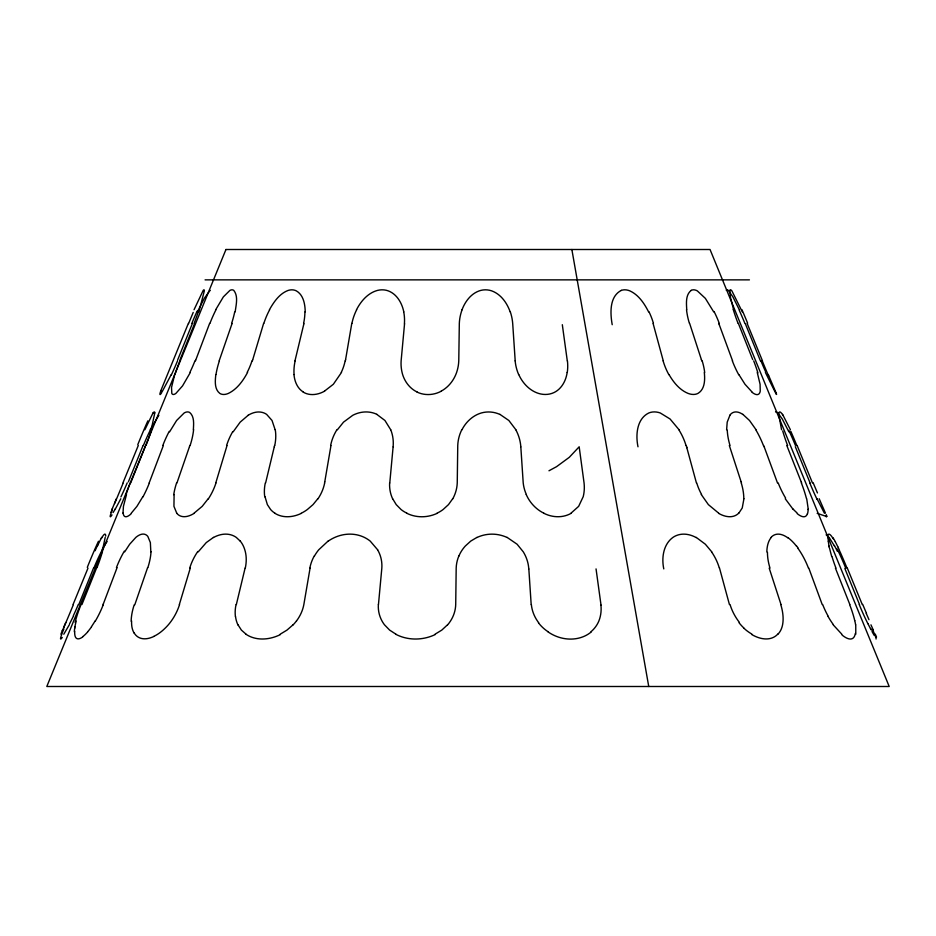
<?xml version="1.0" encoding="UTF-8"?>
<svg xmlns="http://www.w3.org/2000/svg" width="936" height="936" viewBox="0 0 936 936"><rect width="100%" height="100%" fill="white"/><g stroke="black" fill="none" stroke-linecap="round" stroke-linejoin="round"><path stroke-width="1.4" d="M150.825 551.842L150.368 542.587L147.853 536.468A28.197 12.367 -68.9 0 0 135.884 537.369L129.671 544.237L124.687 551.842M743.933 498.748L742.236 507.991L738.808 513.197M389.774 482.976L393.097 446.975M404.563 323.4L404.469 324.698M378.46 604.562L381.829 568.129A38.271 34.48 -28.9 0 0 377.617 549.83M193.366 429.741C193.635 424.043 194.571 416.614 189.715 412.495A20.627 9.009 -68.9 0 0 184.193 412.951L176.611 420.486L169.603 431.824M393.12 446.8L393.214 445.501A43.372 39.078 -28.9 0 0 390.721 429.729M404.446 324.874L401.123 360.875A46.11 41.558 -28.9 0 0 402.632 374.564C404.937 381.982 410.05 388.686 417.175 392.02M105.206 537.393L102.141 551.842M215.83 374.552C215.151 380.823 214.227 389.048 219.831 393.412A21.154 11.653 -58.8 0 0 228.302 393.448C237.112 389.2 243.056 380.812 247.572 372.423M174.108 494.524L173.944 506.353L176.752 513.197M74.798 628.454L75.079 626.699M324.827 481.502L330.981 445.501M345.63 359.401L351.784 323.4M345.606 359.576L345.361 360.875M324.769 481.818L324.558 482.976M567.146 372.423C565.964 381.303 560.781 390.464 551.877 393.412A20.861 18.194 27.5 0 1 538.551 393.424C529.519 390.558 522.557 383.07 518.766 374.552M235.182 311.852C236.024 304.972 238.504 296.349 233.789 290.394A14.707 6.388 -68.2 0 0 229.917 290.394L223.365 296.876L215.701 309.722M855.797 634.222L855.738 624.827M310.073 568.129L303.849 604.562A35.72 30.069 -45.4 0 1 296.525 620.907M265.602 482.976L274.236 446.975M274.576 445.501L274.283 446.8M294.969 360.875L303.615 324.874M303.954 323.4L303.65 324.698M729.951 290.394L730.349 296.876L733.59 309.722M236.34 604.562L245.092 568.129M151.211 429.741L154.768 412.963M252.825 359.401L263.624 323.4M252.697 359.845L252.369 360.875M174.704 374.552L171.534 387.41L171.803 393.412A20.229 5.464 -63.3 0 0 175.851 393.459L182.555 385.889L190.359 372.423M126.512 494.524L123.435 506.353L122.99 513.197M190.277 568.129L179.338 604.562M227.038 445.501L215.771 482.976M147.619 567.602L134.772 604.82M176.927 482.976L189.364 446.975M189.868 445.501L189.47 446.671M219.153 360.875L231.601 324.874M232.105 323.4L231.754 324.441M198.888 311.852L204.34 290.862A17.608 1.989 -70.9 0 0 203.217 290.382L194.044 309.722M160.664 391.096L188.358 323.4M60.91 634.222L62.49 630.103M195.823 359.845L209.629 323.4M103.393 603.79L117.105 567.602M103.346 603.919L102.89 605.077M195.671 360.231L195.425 360.875M163.367 445.501L149.152 482.976M96.724 567.602L81.912 604.562M130.666 482.976L145.373 446.285M111.969 509.512L116.38 498.748M179.607 360.875L194.22 324.441M128.396 481.818L143.068 445.501M177.688 359.845L192.418 323.4M462.056 309.722C465.262 301.135 471.615 292.839 480.823 290.394A18.03 17.023 10.9 0 1 491.681 290.862C500.912 294.185 506.984 302.925 510.167 311.852M93.506 568.129L78.788 604.562M73.055 604.562L87.996 568.129M122.92 482.976L138.282 445.501M144.869 429.741L153.013 412.963M97.391 545.992L101.65 537.393M197.414 311.852L204.259 298.385L209.734 290.862A19.551 4.984 -70.8 0 1 210.331 290.406M171.265 374.552L161.975 392.02M120.814 498.748L115.069 509.512M150.169 429.741L158.874 415.291M341.511 372.423L333.356 384.251L324.535 391.096M356.511 309.722C360.922 301.158 367.906 292.98 377.536 290.394A19.598 17.585 -43.8 0 1 388.218 290.862C396.958 294.126 402 303.124 403.79 311.852M101.989 549.806L104.118 545.992M69.287 624.827L63.788 634.222M142.857 496.653L136.937 506.353L131.262 513.197M461.974 429.741C465.952 421.96 472.855 415.432 481.361 412.963A25.635 24.207 11.5 0 1 499.882 414.426M269.439 309.722C273.874 301.918 279.454 293.611 288.241 290.394A18.252 12.94 -62.7 0 1 296.338 290.874C303.521 294.992 305.077 304.258 305.218 311.852M95.238 620.849L91.471 626.699M233.158 431.824L240.178 422.136L248.169 415.291M452.685 498.748L448.496 504.598L443.126 509.512A33.099 29.812 -13.5 0 1 436.948 513.244M729.916 415.291L727.202 422.136L726.628 429.741M337.416 429.741L343.524 422.136L352.778 415.291A28.15 25.307 -43.8 0 1 376.834 414.32M208.19 498.748L202.199 506.353L194.044 513.197M198.245 551.842L206.271 542.587L213.478 537.393M317.819 498.748L313.034 504.598L307.359 509.512A33.801 26.688 -46.2 0 1 301.193 513.267M447.49 624.827L441.792 630.103L435.006 634.222M293.026 624.827L286.978 630.103L280.168 634.222M328.091 541.078L318.72 549.806A39.125 33.579 -44 0 0 314.449 556.031M691.224 290.394C685.444 294.758 686.392 303.311 686.743 309.722M570.995 513.197L578.647 506.353L583.222 496.653A44.495 38.762 39.4 0 0 584.064 482.976L579.173 446.8L569.264 457.341L556.569 466.666L548.976 470.773M441.265 391.096C448.566 387.153 453.937 380.191 456.628 372.423A47.245 43.618 -6.4 0 0 458.769 360.875L459.319 323.4A51.784 47.888 -4.3 0 1 462.08 309.734M476.962 537.393L470.773 541.078L465.356 545.992A39.289 36.633 2.7 0 0 461.015 551.83A39.64 36.832 0.4 0 0 458.886 556.054M621.34 290.394C609.242 296.478 610.202 313.443 612.214 324.698M205.078 279.864L749.443 279.864M817.163 513.337L826.675 516.532M499.918 414.367L508.856 420.486L515.865 429.741M507.125 537.393L517.105 544.237L523.282 551.842A40.248 36.75 21.3 0 1 528.7 567.871L528.828 568.901M376.81 414.367L384.942 420.486L390.698 429.741M543.851 513.197C536 509.324 529.706 502.538 526.219 494.524M395.975 634.222L389.633 630.103L384.509 624.827A36.176 32.666 -23.6 0 1 380.905 618.766A35.755 32.304 -26.5 0 1 378.355 604.562M696.22 537.393L705.358 544.237L711.746 551.842M718.708 513.197L708.353 504.598L701.275 494.524M303.299 392.02C297.32 388.37 294.536 381.268 293.986 374.552M742.88 414.367L749.502 420.486L756.054 429.741M246.074 634.222L241.406 630.103L238.001 624.827M752.064 392.02L744.986 384.251L738.878 374.552M841.838 634.222L833.204 624.827M744.178 628.454L746.05 630.103A36.656 23.072 56.8 0 0 751.889 634.093M240.189 541.078L236.258 537.393A34.445 24.605 -63.4 0 0 213.49 537.498M793.237 509.512L785.245 498.748M796.548 545.992L797.975 547.852M829.085 537.393L834.467 545.992M679.045 429.741L670.047 418.977L660.254 412.963A23.002 17.597 60.3 0 0 648.859 412.951C636.667 418.825 635.556 435.17 638.001 446.8M782.578 414.367L790.405 429.741M377.653 549.806L370.188 541.078A37.92 34.082 -41.6 0 0 362.384 536.515A37.042 33.404 -44.3 0 0 328.15 541.172M775.804 393.412L765.379 372.423M669.018 374.552C673.499 382.344 679.571 389.914 688.089 393.412A22.803 14.028 56.3 0 0 697.952 393.412C705.03 389.236 705.065 379.642 704.305 372.423M824.405 513.197L817.023 498.748M870.562 628.454L871.428 630.103M713.677 311.852L705.37 298.385L697.297 290.862A19.165 9.606 68.3 0 0 691.213 290.371M648.59 311.852C644.307 303.486 638.656 294.875 629.811 290.862A16.415 12.519 59.4 0 0 621.34 290.371M392.652 498.748L396.209 504.598L401.041 509.512A33.743 30.163 -16.5 0 0 406.867 513.162M788.872 431.824L782.262 418.977L777.863 412.963A23.412 4.984 70.9 0 0 775.558 411.969M739.288 309.722L732.888 296.876L728.302 290.394A16.661 3.522 70.4 0 0 726.301 290.382M870.96 624.827L873.311 630.103M819.175 498.748L825.493 513.197M742.283 311.852L731.882 290.862A19.27 2.89 71.2 0 0 729.94 290.371M768.245 374.552L776.33 393.412M797.133 445.501L812.483 482.976M747.139 323.4L762.477 360.875M847.337 568.129L862.267 604.562M760.43 360.875L745.407 323.926M810.085 482.976L795.308 446.671M859.517 604.562L844.857 568.515M752.708 359.576L738.364 323.4M801.122 481.689L786.79 445.501M801.286 482.075L801.637 482.976M849.853 604.562L835.415 568.129M777.5 482.976L764.244 446.975M763.694 445.501L764.185 446.8M718.778 323.4L719.211 324.57M732.584 360.875L719.257 324.698M808.809 568.129L822.217 604.562M701.321 359.401L689.633 323.4M741.019 481.502L729.331 445.501M741.078 481.689L741.487 482.976M701.38 359.576L701.789 360.875M769.193 568.129L781.022 604.562M757.247 372.423L760.079 384.251L760.243 391.096A25.19 8.038 62.7 0 1 752.146 392.36M686.228 445.501L696.431 482.976M663.273 360.875L653.071 323.4M719.456 567.871L729.437 604.562M686.591 446.8L686.837 447.712M781.56 429.741L778.916 415.291M806.715 498.748L808.283 509.512M828.851 545.992L829.214 547.852M275.125 429.741L272.037 420.486L266.62 414.367A26.302 18.72 -62.9 0 0 248.157 415.268M264.993 496.653L267.357 504.598L270.598 509.512A33.24 25.752 -47.3 0 0 274.903 513.185M571.861 249.502L648.742 686.497M663.788 568.901C661.436 557.95 663.285 544.389 672.961 537.393A31.075 23.716 60.4 0 1 696.173 537.58M562.314 324.698L567.286 360.875M596.045 568.901L601.017 605.077M515.198 360.875L512.694 323.4A53.832 49.327 19.5 0 0 510.307 311.817M531.18 604.562L528.84 569.076M520.814 446.8L520.708 445.501A45.724 41.757 21.3 0 0 515.806 429.764M520.825 446.975L523.212 482.976A42.576 38.739 22.9 0 0 526.324 494.489M648.964 311.723A53.995 37.99 57.9 0 1 653.445 323.388M668.842 374.646A48.719 33.778 58.2 0 1 663.121 360.886M702.187 360.886A47.327 27.214 62.2 0 1 704.703 372.586M689.399 323.388A51.702 29.156 62.6 0 1 686.509 309.629M714.086 311.548A50.918 21.563 65.4 0 1 719.281 323.376M738.715 374.728A46.086 18.849 65.4 0 1 732.35 360.886M753.714 360.922A46.285 11.595 66.8 0 1 757.891 372.914M738.059 323.376A50.673 11.969 67 0 1 733.227 309.418M741.955 309.711A51.667 3.662 67.8 0 1 747.618 323.177M768.573 375.898A46.847 2.597 67.7 0 1 762.267 360.968M776.178 393.108A23.072 0.76 63.9 0 1 775.921 393.67M765.449 371.428A48.695 5.277 67.4 0 1 760.898 360.793M739.253 310.284A53.41 6.54 67.5 0 1 744.916 323.458M191.88 323.318A51.07 8.869 -67.5 0 1 197.192 311.045M177.512 360.91A46.285 7.324 -67.4 0 1 171.3 375.02M161.565 392.945A24.406 1.696 -64.2 0 1 160.863 390.71M188.557 323.657A52.252 1.182 -67.7 0 1 193.214 312.413M198.116 312.472A54.557 9.945 -67.4 0 1 194.033 323.47M175.02 374.271A49.491 9.711 -67.2 0 1 179.876 360.851M194.957 360.851A52.556 17.995 -66.1 0 1 190.02 372.13M209.91 323.423A57.704 20.475 -66.1 0 1 215.888 309.898M234.679 312.051A56.476 27.448 -64.4 0 1 231.601 323.423M216.005 374.47A50.883 25.307 -64.1 0 1 219.387 360.875M251.995 360.863A48.824 30.315 -60.9 0 1 247.244 372.282M263.847 323.411A53.293 33.673 -60.7 0 1 269.615 309.804M304.914 311.945A51.761 38.364 -55.8 0 1 303.603 323.411M294.056 374.529A46.788 35.077 -55 0 1 295.132 360.875M324.57 391.166A24.827 19.282 -46.5 0 1 303.229 392.114M345.138 360.875A46.309 38.633 -46.1 0 1 341.289 372.352M351.924 323.411A50.649 42.635 -45.3 0 1 356.639 309.769M403.72 311.875A50.883 45.712 -30.8 0 1 404.434 323.4M441.324 391.166A24.699 22.043 -15.4 0 1 417.117 392.114M518.661 374.587A48.824 44.589 21.3 0 1 515.163 360.875M567.438 360.875A51.655 45.185 38.1 0 1 567.274 372.458M826.324 514.8A31.297 1.03 63.2 0 1 826.57 516.333M571.1 513.337A28.092 24.523 28.3 0 1 543.816 513.256M461.822 429.671A44.249 41.044 -0.6 0 0 457.751 445.501L457.248 482.976A40.693 37.627 -4.4 0 1 452.778 498.794M437.03 513.396A32.315 28.829 -14.2 0 1 406.797 513.267M392.594 498.771A40.002 36.153 -25.7 0 1 389.633 482.988M330.642 445.489A43.325 36.995 -44.1 0 1 337.03 429.542M324.663 482.988A39.944 33.614 -45.4 0 1 317.971 498.829M301.228 513.419A32.479 25.272 -45.5 0 1 274.856 513.244M264.736 496.77A40.693 30.865 -54 0 1 265.286 482.988M275.254 429.671A44.097 33.041 -55 0 1 274.751 445.501M226.594 445.489A45.583 29.437 -60.5 0 1 232.76 431.59M215.959 482.988A41.991 26.524 -60.7 0 1 208.354 498.888M194.044 513.408A28.478 15.795 -58.6 0 1 176.728 513.22M173.722 494.699A44.366 22.534 -63.7 0 1 176.565 482.999M193.612 429.589A47.9 23.809 -64.1 0 1 190.125 445.489M162.817 445.466A49.269 18.252 -66.1 0 1 169.217 431.367M149.351 482.988A45.244 16.029 -66.1 0 1 142.986 496.84M131.087 513.852A27.284 7.523 -63.6 0 1 123.154 512.951M125.915 495.074A43.15 9.032 -67 0 1 130.221 483.023M151.62 429.285A46.309 9.067 -67.2 0 1 145.993 445.466M152.966 413.139A24.745 2.82 -71.4 0 1 154.826 412.811M137.767 444.67A44.635 2.083 -68 0 1 147.841 420.872M123.037 483.362A41.02 0.901 -67.7 0 1 114.578 503.568M111.01 512.378A32.795 1.673 -65 0 1 112.484 508.54M112.027 514.905A31.929 1.942 -64 0 1 112.027 510.565M115.35 508.81A33.579 2.586 -64.5 0 1 113.069 512.577M127.214 482.859A40.143 5.394 -67.1 0 1 120.919 496.887M143.36 445.559A43.524 6.915 -67.4 0 1 150.169 430.326M788.849 430.396A45.688 6.412 67.7 0 1 795.401 445.372M817.116 499.496A41.851 5.101 67.5 0 1 809.827 483.034M826.02 515.373A30.677 1.182 64.2 0 1 825.973 516.496M817.456 492.921A40.611 1.299 67.3 0 1 813.091 482.625M790.803 431.297A43.992 2.469 67.7 0 1 796.875 445.653M778.775 414.952A27.729 4.072 71.3 0 1 782.718 414.894M787.656 445.606A43.348 9.22 67.5 0 1 782.718 430.946M801.356 482.953A39.92 9.454 67 0 1 806.422 498.432M808.072 509.231A33.778 10.237 63.6 0 1 807.429 513.958M807.347 513.841A32.982 10.226 62.4 0 1 797.203 513.618M797.016 512.846A33.731 10.893 62.6 0 1 793.19 509.137M785.608 498.092A39.979 15.444 65.3 0 1 778.179 482.941M755.914 429.963A43.407 17.784 65.4 0 1 763.413 445.524M729.858 415.186A27.542 13.747 68.5 0 1 742.88 414.472M730.022 445.536A44.179 24.114 63.5 0 1 727.26 430.092M741.253 482.976A40.786 23.014 62.6 0 1 743.804 498.666M738.761 513.127A30.584 18.697 56.5 0 1 718.696 513.408M701.532 494.407A42.506 29.051 58.4 0 1 696.735 482.964M678.892 429.835A45.899 31.836 58.2 0 1 686.018 445.513M600.924 605.077A39.347 34.281 39.4 0 1 598.923 620.86A36.223 31.789 35.5 0 1 595.659 626.699A35.135 30.829 32.6 0 1 591.096 631.625M591.33 631.87A35.685 31.204 29.8 0 1 547.712 631.66M547.794 631.554A36.726 32.468 26.6 0 1 543.699 628.407A36.761 32.9 25.8 0 1 538.481 622.85M538.668 622.721A37.686 34.082 24.4 0 1 531.355 604.562M477.009 537.486A34.105 32.269 12 0 1 507.09 537.475M458.839 556.031A38.938 36.094 -1.5 0 0 456.183 568.129L455.715 604.562A36.352 33.614 -4.3 0 1 447.583 624.897M435.193 634.573A41.044 36.562 -13.8 0 1 395.893 634.339M309.839 568.117A38.13 32.444 -44.4 0 1 314.262 555.949M296.501 620.896A36.165 29.812 -46.5 0 1 293.085 624.885M280.285 634.655A41.242 32.093 -45.2 0 1 246.016 634.28M237.931 624.874A36.083 27.624 -52.3 0 1 235.556 616.672M235.427 616.73A36.27 27.507 -53.9 0 1 236.047 604.574M245.29 568.117A38.867 29.133 -55 0 0 244.787 549.771A39.265 28.7 -57.6 0 0 243.313 545.945A38.423 27.741 -59.7 0 0 240.213 541.043M189.715 568.105A40.026 26.044 -60.6 0 1 197.824 551.456M179.548 604.562A37.475 23.669 -60.7 0 1 169.79 623.037A36.785 21.902 -60.4 0 1 164.724 628.582A36.913 21.271 -59.7 0 1 159.307 633.122A37.007 20.721 -58.7 0 1 153.878 636.328M153.867 636.457A36.106 19.948 -58.1 0 1 134.199 633.005M134.141 633.087A35.275 19.083 -60.4 0 1 131.906 626.839A36.211 19.083 -62.3 0 1 131.602 620.919M131.157 621.235A39.125 20.112 -63.3 0 1 134.199 604.843M151.024 551.713A42.108 20.931 -64.1 0 1 147.865 567.59M116.45 567.555A43.126 16.193 -66.2 0 1 124.324 551.14M103.1 605.101A39.979 14.169 -66.1 0 1 95.332 621.083M91.471 626.909A34.796 10.553 -65 0 1 87.633 631.835M87.598 632.011A34 9.723 -64 0 1 82.894 636.538M82.766 636.901A34.749 9.559 -63.1 0 1 74.74 631.262M74.33 631.823A36.34 9.278 -64.4 0 1 74.623 628.688M74.892 626.956A36.703 8.611 -66 0 1 76.202 621.071M75.102 622.417A38.142 8.506 -66.5 0 1 81.011 604.621M102.504 551.409A40.751 7.979 -67.2 0 1 97.016 567.567M101.357 538.516A33.333 3.931 -71.3 0 1 105.709 536.094M95.098 550.754A39.335 2.668 -68.8 0 1 97.777 544.74M87.294 567.368A39.324 2.106 -68.3 0 1 98.467 541.265M73.254 604.937A36.609 0.807 -67.7 0 1 62.361 630.665M63.66 627.635A36.703 1.03 -66.2 0 1 65.777 622.51M62.267 637.475A40.552 2.363 -63.8 0 1 63.882 628.91M73.476 615.947A36.153 4.376 -66.7 0 1 69.521 623.832M78.296 604.504A35.896 5.031 -67.2 0 1 73.406 615.537M93.811 568.175A38.388 6.084 -67.4 0 1 101.919 550.497M104.095 546.39A38.552 8.506 -69.1 0 1 107.149 541.476M826.114 534.807A31.613 6.844 70.7 0 1 829.191 537.978M834.385 545.501A39.464 6.587 68.4 0 1 837.439 551.433M837.123 548.964A40.119 6.131 68 0 1 845.629 567.965M867.894 623.692A37.346 4.563 67.5 0 1 859.248 604.597M870.889 629.425A36.375 2.89 66.6 0 1 868 623.774M874.212 635.38A36.937 1.989 65.2 0 1 872.013 631.507M872.598 629.483A39.265 1.603 64 0 1 876.037 638.995M875.254 634.105A38.247 0.725 64.6 0 1 876.529 637.135M868.982 619.679A36.305 0.69 66.8 0 1 866.198 613.302M866.49 613.349A36.305 1.357 67.4 0 1 862.711 604.387M839.955 551.585A38.785 2.164 67.7 0 1 847.068 568.246M837.849 546.858A38.961 3.674 68.4 0 1 839.604 550.614M835.31 541.78A38.236 4.458 69.4 0 1 837.778 546.706M833.052 537.814A37.3 5.031 70.6 0 1 835.228 541.57M827.693 536.632A36.364 5.3 71.7 0 1 833.262 538.82M828.313 541.441A37.99 6.084 71 0 1 828.114 537.685M829.109 546.437A38.774 6.739 69.7 0 1 828.348 541.499M831.73 556.51A39.136 7.827 68.1 0 1 829.659 548.473M835.988 568.175A38.142 8.33 67.4 0 1 832.057 556.768M849.619 604.551A35.708 8.447 67 0 1 854.732 620.568M854.802 620.662A36.083 9.559 66.2 0 1 855.574 624.64M855.293 633.496A41.874 12.87 62.2 0 1 842.049 635.017M833.262 624.499A36.013 13.432 64.9 0 1 828.044 616.414M828.184 616.239A35.743 14.005 65.3 0 1 822.685 604.539M797.87 548.203A38.341 15.701 65.4 0 1 808.47 568.152M796.501 546.179A38.75 18.17 66.8 0 0 792.137 541.265A37.908 18.486 67.9 0 0 787.749 537.521M771.182 537.252A36.141 18.041 69 0 1 787.749 537.79M771.287 537.439A37.101 18.919 67.9 0 0 768.959 541.148A38.119 19.761 66.3 0 0 767.438 546.097A38.949 20.721 64.8 0 0 766.841 551.936M770 568.164A38.938 21.083 63.9 0 1 767.45 552.334M780.753 604.551A36.445 20.569 62.6 0 1 782.59 624.733A37.089 22.16 59.8 0 1 780.835 630.045A38.06 23.049 58 0 1 777.933 634.198M777.828 634.07A38.832 23.646 56.3 0 1 751.854 634.596M744.225 628.348A36.305 23.728 58 0 1 739.077 622.791M739.428 622.428A37.58 25.225 58.4 0 1 730.057 604.551M711.617 551.947A40.388 28.01 58.2 0 1 719.281 567.871M225.962 249.502L46.8 686.497L889.2 686.497L710.038 249.502L225.962 249.502"/></g></svg>
